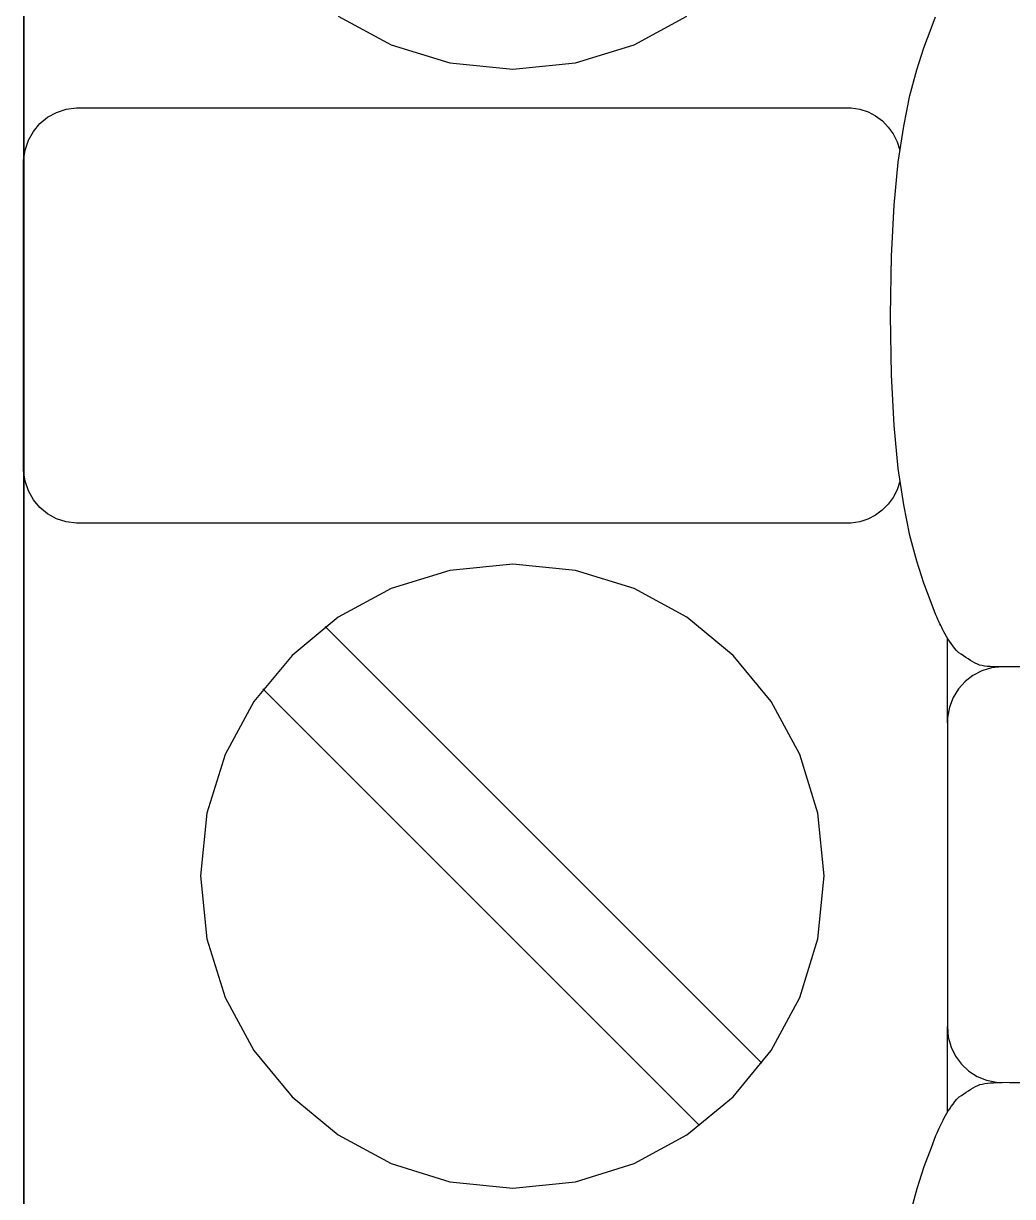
# Model space of a CAD drawing. Extents: x 1 to 47.7, y 0.2 to 35.
# Drawn here: x 36.708 to 37.238, y 4.763 to 5.392 of the extents above; entities that cross this region are included whole.
import ezdxf

# ---------------------------------------------------------------- set-up
doc = ezdxf.new("R2010")
doc.units = 0
doc.header["$MEASUREMENT"] = 0
for name, color, linetype in [('7_1__EMPTY_IO_BOARD_POSITI', 7, 'CONTINUOUS'), ('7_2___8__INDEPENDENT_INPUT', 7, 'CONTINUOUS'), ('7_3___8__OPTOISO_INDEPENDE', 7, 'CONTINUOUS'), ('7_4___24__OPTOISO_INDEPEND', 7, 'CONTINUOUS'), ('7_5___8__INDEPENDENT_INPUT', 7, 'CONTINUOUS'), ('7_6____8__INDEPENDENT_INPU', 7, 'CONTINUOUS'), ('7_7____8__OPTOISO_INDEPEND', 7, 'CONTINUOUS'), ('7_8____8__OPTOISO_INDEPEND', 7, 'CONTINUOUS')]:
    doc.layers.add(name, color=color, linetype=linetype)

msp = doc.modelspace()

# ---------------------------------------------------------------- linework, layer by layer
at = {"layer": '7_1__EMPTY_IO_BOARD_POSITI'}
msp.add_lwpolyline([(36.70801, 3.83226), (36.70801, 3.9199), (36.70801, 4.0096), (36.70801, 4.10121), (36.70801, 4.28952), (36.70801, 4.48361), (36.70801, 4.68226), (36.70801, 4.88424), (36.70801, 5.29328), (36.70801, 5.70092)], dxfattribs=at)
at = {"layer": '7_2___8__INDEPENDENT_INPUT'}
for points in [[(36.70795, 5.51739), (36.70795, 5.22613), (36.70795, 4.93486), (36.70795, 4.64716), (36.70795, 4.50576), (36.70795, 4.36659), (36.70795, 4.23009), (36.70795, 4.0967), (36.70795, 3.96688), (36.70795, 3.84107)], [(36.87658, 5.39587), (36.90503, 5.38044), (36.93644, 5.37069), (36.97015, 5.36729), (37.00383, 5.37069), (37.0352, 5.38044), (37.06358, 5.39587)], [(37.23243, 5.04681), (37.23094, 5.04682), (37.22937, 5.04684), (37.22776, 5.04689), (37.22617, 5.04697), (37.22461, 5.04709), (37.22312, 5.04726), (37.22175, 5.04749), (37.22052, 5.04778), (37.21938, 5.0482), (37.21814, 5.0488), (37.21688, 5.04948), (37.21562, 5.05024), (37.21435, 5.05105), (37.21308, 5.05188), (37.21181, 5.05273), (37.21055, 5.05356), (37.2093, 5.05435), (37.20815, 5.05558), (37.20708, 5.05689), (37.20609, 5.05817), (37.20516, 5.05943), (37.20429, 5.06067), (37.20348, 5.0619), (37.20273, 5.06313), (37.20202, 5.06436), (37.20135, 5.0656), (37.20074, 5.06677), (37.20018, 5.06786), (37.19965, 5.06892), (37.19914, 5.06998), (37.19863, 5.07109), (37.1981, 5.07229), (37.19754, 5.07361), (37.19692, 5.07511), (37.19444, 5.08143), (37.19063, 5.09171), (37.18681, 5.1035), (37.18315, 5.11732), (37.17979, 5.1337), (37.1769, 5.15316), (37.17464, 5.17622), (37.17317, 5.20343), (37.17265, 5.23529), (37.17317, 5.26715), (37.17464, 5.29435), (37.1769, 5.31741), (37.17979, 5.33687), (37.18315, 5.35325), (37.18681, 5.36706), (37.19063, 5.37885), (37.19444, 5.38913), (37.19692, 5.39545)], [(37.17777, 5.14623), (37.17627, 5.14179), (37.17415, 5.1377), (37.17146, 5.13402), (37.16827, 5.1308), (37.16463, 5.12812), (37.1606, 5.12603), (37.15623, 5.1246), (37.15159, 5.12388), (37.1441, 5.12381), (37.11187, 5.12381), (37.05778, 5.12381), (36.99011, 5.12381), (36.91712, 5.12381), (36.84709, 5.12381), (36.78828, 5.12381), (36.74895, 5.12381), (36.7362, 5.12382), (36.73064, 5.12452), (36.72545, 5.12625), (36.72074, 5.12888), (36.71661, 5.13233), (36.71315, 5.13648), (36.71046, 5.14123), (36.70865, 5.14649), (36.70782, 5.15214), (36.70778, 5.15712), (36.70778, 5.17128), (36.70778, 5.1936), (36.70778, 5.22082), (36.70778, 5.24966), (36.70778, 5.27688), (36.70778, 5.2992), (36.70778, 5.31336), (36.70782, 5.31834), (36.70865, 5.32399), (36.71046, 5.32924), (36.71315, 5.334), (36.71661, 5.33815), (36.72074, 5.34159), (36.72545, 5.34422), (36.73064, 5.34594), (36.7362, 5.34664), (36.74895, 5.34666), (36.78828, 5.34666), (36.84709, 5.34666), (36.91712, 5.34666), (36.99011, 5.34666), (37.05778, 5.34666), (37.11187, 5.34666), (37.1441, 5.34666), (37.15161, 5.34658), (37.15627, 5.34586), (37.16065, 5.34441), (37.16469, 5.34229), (37.16834, 5.33958), (37.17152, 5.33634), (37.1742, 5.33262), (37.1763, 5.32848), (37.17777, 5.324)], [(37.1038, 4.83429), (36.86953, 5.06855)], [(37.20319, 5.01682), (37.20319, 5.06237)], [(37.24813, 5.04681), (37.23243, 5.04681), (37.22687, 5.04627), (37.22167, 5.04471), (37.21691, 5.04225), (37.2127, 5.03896), (37.20915, 5.03497), (37.20633, 5.03036), (37.20436, 5.02524), (37.20333, 5.01971), (37.20319, 5.0152), (37.20319, 5.0034), (37.20319, 4.98284), (37.20319, 4.95672), (37.20319, 4.92822), (37.20319, 4.90051), (37.20319, 4.87677), (37.20319, 4.8602), (37.20319, 4.85397), (37.20372, 4.84827), (37.20523, 4.84293), (37.20764, 4.83805), (37.21084, 4.83373), (37.21473, 4.83008), (37.21923, 4.82719), (37.22422, 4.82516), (37.22962, 4.8241), (37.23653, 4.82396), (37.26625, 4.82396)], [(37.07038, 4.80087), (36.83611, 5.03513)], [(37.20319, 4.80842), (37.20319, 4.85397)], [(37.18332, 4.75323), (37.18699, 4.76705), (37.19081, 4.77884), (37.19461, 4.78912), (37.1971, 4.79543), (37.19771, 4.79693), (37.19828, 4.79826), (37.19881, 4.79946), (37.19932, 4.80057), (37.19983, 4.80163), (37.20035, 4.80269), (37.20091, 4.80378), (37.20153, 4.80495), (37.20219, 4.80619), (37.2029, 4.80742), (37.20366, 4.80865), (37.20447, 4.80988), (37.20533, 4.81112), (37.20626, 4.81238), (37.20726, 4.81366), (37.20832, 4.81497), (37.20948, 4.8162), (37.21073, 4.81699), (37.21199, 4.81782), (37.21325, 4.81866), (37.21452, 4.8195), (37.21579, 4.82031), (37.21706, 4.82106), (37.21831, 4.82175), (37.21956, 4.82235), (37.2207, 4.82277), (37.22193, 4.82308), (37.2233, 4.82334), (37.22478, 4.82354), (37.22634, 4.8237), (37.22794, 4.82382), (37.22954, 4.8239), (37.23111, 4.82394), (37.23261, 4.82395)]]:
    msp.add_lwpolyline(points, dxfattribs=at)
msp.add_lwpolyline([(36.97015, 4.76728), (37.00383, 4.77068), (37.0352, 4.78044), (37.06358, 4.79587), (37.0883, 4.81631), (37.1087, 4.84109), (37.1241, 4.86953), (37.13383, 4.90096), (37.13722, 4.93471), (37.13383, 4.96841), (37.1241, 4.9998), (37.1087, 5.02821), (37.0883, 5.05297), (37.06358, 5.0734), (37.0352, 5.08882), (37.00383, 5.09857), (36.97015, 5.10197), (36.93644, 5.09857), (36.90503, 5.08882), (36.87658, 5.0734), (36.85179, 5.05297), (36.83133, 5.02821), (36.81587, 4.9998), (36.8061, 4.96841), (36.80269, 4.93471), (36.8061, 4.90096), (36.81587, 4.86953), (36.83133, 4.84109), (36.85179, 4.81631), (36.87658, 4.79587), (36.90503, 4.78044), (36.93644, 4.77068)], close=True, dxfattribs=at)
at = {"layer": '7_3___8__OPTOISO_INDEPENDE'}
for points in [[(36.70795, 5.51739), (36.70795, 5.22613), (36.70795, 4.93486), (36.70795, 4.64716), (36.70795, 4.50576), (36.70795, 4.36659), (36.70795, 4.23009), (36.70795, 4.0967), (36.70795, 3.96688), (36.70795, 3.84107)], [(36.87658, 5.39587), (36.90503, 5.38044), (36.93644, 5.37069), (36.97015, 5.36729), (37.00383, 5.37069), (37.0352, 5.38044), (37.06358, 5.39587)], [(37.23243, 5.04681), (37.23094, 5.04682), (37.22937, 5.04684), (37.22776, 5.04689), (37.22617, 5.04697), (37.22461, 5.04709), (37.22312, 5.04726), (37.22175, 5.04749), (37.22052, 5.04778), (37.21938, 5.0482), (37.21814, 5.0488), (37.21688, 5.04948), (37.21562, 5.05024), (37.21435, 5.05105), (37.21308, 5.05188), (37.21181, 5.05273), (37.21055, 5.05356), (37.2093, 5.05435), (37.20815, 5.05558), (37.20708, 5.05689), (37.20609, 5.05817), (37.20516, 5.05943), (37.20429, 5.06067), (37.20348, 5.0619), (37.20273, 5.06313), (37.20202, 5.06436), (37.20135, 5.0656), (37.20074, 5.06677), (37.20018, 5.06786), (37.19965, 5.06892), (37.19914, 5.06998), (37.19863, 5.07109), (37.1981, 5.07229), (37.19754, 5.07361), (37.19692, 5.07511), (37.19444, 5.08143), (37.19063, 5.09171), (37.18681, 5.1035), (37.18315, 5.11732), (37.17979, 5.1337), (37.1769, 5.15316), (37.17464, 5.17622), (37.17317, 5.20343), (37.17265, 5.23529), (37.17317, 5.26715), (37.17464, 5.29435), (37.1769, 5.31741), (37.17979, 5.33687), (37.18315, 5.35325), (37.18681, 5.36706), (37.19063, 5.37885), (37.19444, 5.38913), (37.19692, 5.39545)], [(37.17777, 5.14623), (37.17627, 5.14179), (37.17415, 5.1377), (37.17146, 5.13402), (37.16827, 5.1308), (37.16463, 5.12812), (37.1606, 5.12603), (37.15623, 5.1246), (37.15159, 5.12388), (37.1441, 5.12381), (37.11187, 5.12381), (37.05778, 5.12381), (36.99011, 5.12381), (36.91712, 5.12381), (36.84709, 5.12381), (36.78828, 5.12381), (36.74895, 5.12381), (36.7362, 5.12382), (36.73064, 5.12452), (36.72545, 5.12625), (36.72074, 5.12888), (36.71661, 5.13233), (36.71315, 5.13648), (36.71046, 5.14123), (36.70865, 5.14649), (36.70782, 5.15214), (36.70778, 5.15712), (36.70778, 5.17128), (36.70778, 5.1936), (36.70778, 5.22082), (36.70778, 5.24966), (36.70778, 5.27688), (36.70778, 5.2992), (36.70778, 5.31336), (36.70782, 5.31834), (36.70865, 5.32399), (36.71046, 5.32924), (36.71315, 5.334), (36.71661, 5.33815), (36.72074, 5.34159), (36.72545, 5.34422), (36.73064, 5.34594), (36.7362, 5.34664), (36.74895, 5.34666), (36.78828, 5.34666), (36.84709, 5.34666), (36.91712, 5.34666), (36.99011, 5.34666), (37.05778, 5.34666), (37.11187, 5.34666), (37.1441, 5.34666), (37.15161, 5.34658), (37.15627, 5.34586), (37.16065, 5.34441), (37.16469, 5.34229), (37.16834, 5.33958), (37.17152, 5.33634), (37.1742, 5.33262), (37.1763, 5.32848), (37.17777, 5.324)], [(37.1038, 4.83429), (36.86953, 5.06855)], [(37.20319, 5.01682), (37.20319, 5.06237)], [(37.24813, 5.04681), (37.23243, 5.04681), (37.22687, 5.04627), (37.22167, 5.04471), (37.21691, 5.04225), (37.2127, 5.03896), (37.20915, 5.03497), (37.20633, 5.03036), (37.20436, 5.02524), (37.20333, 5.01971), (37.20319, 5.0152), (37.20319, 5.0034), (37.20319, 4.98284), (37.20319, 4.95672), (37.20319, 4.92822), (37.20319, 4.90051), (37.20319, 4.87677), (37.20319, 4.8602), (37.20319, 4.85397), (37.20372, 4.84827), (37.20523, 4.84293), (37.20764, 4.83805), (37.21084, 4.83373), (37.21473, 4.83008), (37.21923, 4.82719), (37.22422, 4.82516), (37.22962, 4.8241), (37.23653, 4.82396), (37.26625, 4.82396)], [(37.07038, 4.80087), (36.83611, 5.03513)], [(37.20319, 4.80842), (37.20319, 4.85397)], [(37.18332, 4.75323), (37.18699, 4.76705), (37.19081, 4.77884), (37.19461, 4.78912), (37.1971, 4.79543), (37.19771, 4.79693), (37.19828, 4.79826), (37.19881, 4.79946), (37.19932, 4.80057), (37.19983, 4.80163), (37.20035, 4.80269), (37.20091, 4.80378), (37.20153, 4.80495), (37.20219, 4.80619), (37.2029, 4.80742), (37.20366, 4.80865), (37.20447, 4.80988), (37.20533, 4.81112), (37.20626, 4.81238), (37.20726, 4.81366), (37.20832, 4.81497), (37.20948, 4.8162), (37.21073, 4.81699), (37.21199, 4.81782), (37.21325, 4.81866), (37.21452, 4.8195), (37.21579, 4.82031), (37.21706, 4.82106), (37.21831, 4.82175), (37.21956, 4.82235), (37.2207, 4.82277), (37.22193, 4.82308), (37.2233, 4.82334), (37.22478, 4.82354), (37.22634, 4.8237), (37.22794, 4.82382), (37.22954, 4.8239), (37.23111, 4.82394), (37.23261, 4.82395)]]:
    msp.add_lwpolyline(points, dxfattribs=at)
msp.add_lwpolyline([(36.97015, 4.76728), (37.00383, 4.77068), (37.0352, 4.78044), (37.06358, 4.79587), (37.0883, 4.81631), (37.1087, 4.84109), (37.1241, 4.86953), (37.13383, 4.90096), (37.13722, 4.93471), (37.13383, 4.96841), (37.1241, 4.9998), (37.1087, 5.02821), (37.0883, 5.05297), (37.06358, 5.0734), (37.0352, 5.08882), (37.00383, 5.09857), (36.97015, 5.10197), (36.93644, 5.09857), (36.90503, 5.08882), (36.87658, 5.0734), (36.85179, 5.05297), (36.83133, 5.02821), (36.81587, 4.9998), (36.8061, 4.96841), (36.80269, 4.93471), (36.8061, 4.90096), (36.81587, 4.86953), (36.83133, 4.84109), (36.85179, 4.81631), (36.87658, 4.79587), (36.90503, 4.78044), (36.93644, 4.77068)], close=True, dxfattribs=at)
at = {"layer": '7_4___24__OPTOISO_INDEPEND'}
for points in [[(36.70795, 5.51739), (36.70795, 5.22613), (36.70795, 4.93486), (36.70795, 4.64716), (36.70795, 4.50576), (36.70795, 4.36659), (36.70795, 4.23009), (36.70795, 4.0967), (36.70795, 3.96688), (36.70795, 3.84107)], [(36.87658, 5.39587), (36.90503, 5.38044), (36.93644, 5.37069), (36.97015, 5.36729), (37.00383, 5.37069), (37.0352, 5.38044), (37.06358, 5.39587)], [(37.23243, 5.04681), (37.23094, 5.04682), (37.22937, 5.04684), (37.22776, 5.04689), (37.22617, 5.04697), (37.22461, 5.04709), (37.22312, 5.04726), (37.22175, 5.04749), (37.22052, 5.04778), (37.21938, 5.0482), (37.21814, 5.0488), (37.21688, 5.04948), (37.21562, 5.05024), (37.21435, 5.05105), (37.21308, 5.05188), (37.21181, 5.05273), (37.21055, 5.05356), (37.2093, 5.05435), (37.20815, 5.05558), (37.20708, 5.05689), (37.20609, 5.05817), (37.20516, 5.05943), (37.20429, 5.06067), (37.20348, 5.0619), (37.20273, 5.06313), (37.20202, 5.06436), (37.20135, 5.0656), (37.20074, 5.06677), (37.20018, 5.06786), (37.19965, 5.06892), (37.19914, 5.06998), (37.19863, 5.07109), (37.1981, 5.07229), (37.19754, 5.07361), (37.19692, 5.07511), (37.19444, 5.08143), (37.19063, 5.09171), (37.18681, 5.1035), (37.18315, 5.11732), (37.17979, 5.1337), (37.1769, 5.15316), (37.17464, 5.17622), (37.17317, 5.20343), (37.17265, 5.23529), (37.17317, 5.26715), (37.17464, 5.29435), (37.1769, 5.31741), (37.17979, 5.33687), (37.18315, 5.35325), (37.18681, 5.36706), (37.19063, 5.37885), (37.19444, 5.38913), (37.19692, 5.39545)], [(37.17777, 5.14623), (37.17627, 5.14179), (37.17415, 5.1377), (37.17146, 5.13402), (37.16827, 5.1308), (37.16463, 5.12812), (37.1606, 5.12603), (37.15623, 5.1246), (37.15159, 5.12388), (37.1441, 5.12381), (37.11187, 5.12381), (37.05778, 5.12381), (36.99011, 5.12381), (36.91712, 5.12381), (36.84709, 5.12381), (36.78828, 5.12381), (36.74895, 5.12381), (36.7362, 5.12382), (36.73064, 5.12452), (36.72545, 5.12625), (36.72074, 5.12888), (36.71661, 5.13233), (36.71315, 5.13648), (36.71046, 5.14123), (36.70865, 5.14649), (36.70782, 5.15214), (36.70778, 5.15712), (36.70778, 5.17128), (36.70778, 5.1936), (36.70778, 5.22082), (36.70778, 5.24966), (36.70778, 5.27688), (36.70778, 5.2992), (36.70778, 5.31336), (36.70782, 5.31834), (36.70865, 5.32399), (36.71046, 5.32924), (36.71315, 5.334), (36.71661, 5.33815), (36.72074, 5.34159), (36.72545, 5.34422), (36.73064, 5.34594), (36.7362, 5.34664), (36.74895, 5.34666), (36.78828, 5.34666), (36.84709, 5.34666), (36.91712, 5.34666), (36.99011, 5.34666), (37.05778, 5.34666), (37.11187, 5.34666), (37.1441, 5.34666), (37.15161, 5.34658), (37.15627, 5.34586), (37.16065, 5.34441), (37.16469, 5.34229), (37.16834, 5.33958), (37.17152, 5.33634), (37.1742, 5.33262), (37.1763, 5.32848), (37.17777, 5.324)], [(37.1038, 4.83429), (36.86953, 5.06855)], [(37.20319, 5.01682), (37.20319, 5.06237)], [(37.24813, 5.04681), (37.23243, 5.04681), (37.22687, 5.04627), (37.22167, 5.04471), (37.21691, 5.04225), (37.2127, 5.03896), (37.20915, 5.03497), (37.20633, 5.03036), (37.20436, 5.02524), (37.20333, 5.01971), (37.20319, 5.0152), (37.20319, 5.0034), (37.20319, 4.98284), (37.20319, 4.95672), (37.20319, 4.92822), (37.20319, 4.90051), (37.20319, 4.87677), (37.20319, 4.8602), (37.20319, 4.85397), (37.20372, 4.84827), (37.20523, 4.84293), (37.20764, 4.83805), (37.21084, 4.83373), (37.21473, 4.83008), (37.21923, 4.82719), (37.22422, 4.82516), (37.22962, 4.8241), (37.23653, 4.82396), (37.26625, 4.82396)], [(37.07038, 4.80087), (36.83611, 5.03513)], [(37.20319, 4.80842), (37.20319, 4.85397)], [(37.18332, 4.75323), (37.18699, 4.76705), (37.19081, 4.77884), (37.19461, 4.78912), (37.1971, 4.79543), (37.19771, 4.79693), (37.19828, 4.79826), (37.19881, 4.79946), (37.19932, 4.80057), (37.19983, 4.80163), (37.20035, 4.80269), (37.20091, 4.80378), (37.20153, 4.80495), (37.20219, 4.80619), (37.2029, 4.80742), (37.20366, 4.80865), (37.20447, 4.80988), (37.20533, 4.81112), (37.20626, 4.81238), (37.20726, 4.81366), (37.20832, 4.81497), (37.20948, 4.8162), (37.21073, 4.81699), (37.21199, 4.81782), (37.21325, 4.81866), (37.21452, 4.8195), (37.21579, 4.82031), (37.21706, 4.82106), (37.21831, 4.82175), (37.21956, 4.82235), (37.2207, 4.82277), (37.22193, 4.82308), (37.2233, 4.82334), (37.22478, 4.82354), (37.22634, 4.8237), (37.22794, 4.82382), (37.22954, 4.8239), (37.23111, 4.82394), (37.23261, 4.82395)]]:
    msp.add_lwpolyline(points, dxfattribs=at)
msp.add_lwpolyline([(36.97015, 4.76728), (37.00383, 4.77068), (37.0352, 4.78044), (37.06358, 4.79587), (37.0883, 4.81631), (37.1087, 4.84109), (37.1241, 4.86953), (37.13383, 4.90096), (37.13722, 4.93471), (37.13383, 4.96841), (37.1241, 4.9998), (37.1087, 5.02821), (37.0883, 5.05297), (37.06358, 5.0734), (37.0352, 5.08882), (37.00383, 5.09857), (36.97015, 5.10197), (36.93644, 5.09857), (36.90503, 5.08882), (36.87658, 5.0734), (36.85179, 5.05297), (36.83133, 5.02821), (36.81587, 4.9998), (36.8061, 4.96841), (36.80269, 4.93471), (36.8061, 4.90096), (36.81587, 4.86953), (36.83133, 4.84109), (36.85179, 4.81631), (36.87658, 4.79587), (36.90503, 4.78044), (36.93644, 4.77068)], close=True, dxfattribs=at)
at = {"layer": '7_5___8__INDEPENDENT_INPUT'}
for points in [[(36.70795, 5.51739), (36.70795, 5.22613), (36.70795, 4.93486), (36.70795, 4.64716), (36.70795, 4.50576), (36.70795, 4.36659), (36.70795, 4.23009), (36.70795, 4.0967), (36.70795, 3.96688), (36.70795, 3.84107)], [(36.87658, 5.39587), (36.90503, 5.38044), (36.93644, 5.37069), (36.97015, 5.36729), (37.00383, 5.37069), (37.0352, 5.38044), (37.06358, 5.39587)], [(37.23243, 5.04681), (37.23094, 5.04682), (37.22937, 5.04684), (37.22776, 5.04689), (37.22617, 5.04697), (37.22461, 5.04709), (37.22312, 5.04726), (37.22175, 5.04749), (37.22052, 5.04778), (37.21938, 5.0482), (37.21814, 5.0488), (37.21688, 5.04948), (37.21562, 5.05024), (37.21435, 5.05105), (37.21308, 5.05188), (37.21181, 5.05273), (37.21055, 5.05356), (37.2093, 5.05435), (37.20815, 5.05558), (37.20708, 5.05689), (37.20609, 5.05817), (37.20516, 5.05943), (37.20429, 5.06067), (37.20348, 5.0619), (37.20273, 5.06313), (37.20202, 5.06436), (37.20135, 5.0656), (37.20074, 5.06677), (37.20018, 5.06786), (37.19965, 5.06892), (37.19914, 5.06998), (37.19863, 5.07109), (37.1981, 5.07229), (37.19754, 5.07361), (37.19692, 5.07511), (37.19444, 5.08143), (37.19063, 5.09171), (37.18681, 5.1035), (37.18315, 5.11732), (37.17979, 5.1337), (37.1769, 5.15316), (37.17464, 5.17622), (37.17317, 5.20343), (37.17265, 5.23529), (37.17317, 5.26715), (37.17464, 5.29435), (37.1769, 5.31741), (37.17979, 5.33687), (37.18315, 5.35325), (37.18681, 5.36706), (37.19063, 5.37885), (37.19444, 5.38913), (37.19692, 5.39545)], [(37.17777, 5.14623), (37.17627, 5.14179), (37.17415, 5.1377), (37.17146, 5.13402), (37.16827, 5.1308), (37.16463, 5.12812), (37.1606, 5.12603), (37.15623, 5.1246), (37.15159, 5.12388), (37.1441, 5.12381), (37.11187, 5.12381), (37.05778, 5.12381), (36.99011, 5.12381), (36.91712, 5.12381), (36.84709, 5.12381), (36.78828, 5.12381), (36.74895, 5.12381), (36.7362, 5.12382), (36.73064, 5.12452), (36.72545, 5.12625), (36.72074, 5.12888), (36.71661, 5.13233), (36.71315, 5.13648), (36.71046, 5.14123), (36.70865, 5.14649), (36.70782, 5.15214), (36.70778, 5.15712), (36.70778, 5.17128), (36.70778, 5.1936), (36.70778, 5.22082), (36.70778, 5.24966), (36.70778, 5.27688), (36.70778, 5.2992), (36.70778, 5.31336), (36.70782, 5.31834), (36.70865, 5.32399), (36.71046, 5.32924), (36.71315, 5.334), (36.71661, 5.33815), (36.72074, 5.34159), (36.72545, 5.34422), (36.73064, 5.34594), (36.7362, 5.34664), (36.74895, 5.34666), (36.78828, 5.34666), (36.84709, 5.34666), (36.91712, 5.34666), (36.99011, 5.34666), (37.05778, 5.34666), (37.11187, 5.34666), (37.1441, 5.34666), (37.15161, 5.34658), (37.15627, 5.34586), (37.16065, 5.34441), (37.16469, 5.34229), (37.16834, 5.33958), (37.17152, 5.33634), (37.1742, 5.33262), (37.1763, 5.32848), (37.17777, 5.324)], [(37.1038, 4.83429), (36.86953, 5.06855)], [(37.20319, 5.01682), (37.20319, 5.06237)], [(37.24813, 5.04681), (37.23243, 5.04681), (37.22687, 5.04627), (37.22167, 5.04471), (37.21691, 5.04225), (37.2127, 5.03896), (37.20915, 5.03497), (37.20633, 5.03036), (37.20436, 5.02524), (37.20333, 5.01971), (37.20319, 5.0152), (37.20319, 5.0034), (37.20319, 4.98284), (37.20319, 4.95672), (37.20319, 4.92822), (37.20319, 4.90051), (37.20319, 4.87677), (37.20319, 4.8602), (37.20319, 4.85397), (37.20372, 4.84827), (37.20523, 4.84293), (37.20764, 4.83805), (37.21084, 4.83373), (37.21473, 4.83008), (37.21923, 4.82719), (37.22422, 4.82516), (37.22962, 4.8241), (37.23653, 4.82396), (37.26625, 4.82396)], [(37.07038, 4.80087), (36.83611, 5.03513)], [(37.20319, 4.80842), (37.20319, 4.85397)], [(37.18332, 4.75323), (37.18699, 4.76705), (37.19081, 4.77884), (37.19461, 4.78912), (37.1971, 4.79543), (37.19771, 4.79693), (37.19828, 4.79826), (37.19881, 4.79946), (37.19932, 4.80057), (37.19983, 4.80163), (37.20035, 4.80269), (37.20091, 4.80378), (37.20153, 4.80495), (37.20219, 4.80619), (37.2029, 4.80742), (37.20366, 4.80865), (37.20447, 4.80988), (37.20533, 4.81112), (37.20626, 4.81238), (37.20726, 4.81366), (37.20832, 4.81497), (37.20948, 4.8162), (37.21073, 4.81699), (37.21199, 4.81782), (37.21325, 4.81866), (37.21452, 4.8195), (37.21579, 4.82031), (37.21706, 4.82106), (37.21831, 4.82175), (37.21956, 4.82235), (37.2207, 4.82277), (37.22193, 4.82308), (37.2233, 4.82334), (37.22478, 4.82354), (37.22634, 4.8237), (37.22794, 4.82382), (37.22954, 4.8239), (37.23111, 4.82394), (37.23261, 4.82395)]]:
    msp.add_lwpolyline(points, dxfattribs=at)
msp.add_lwpolyline([(36.97015, 4.76728), (37.00383, 4.77068), (37.0352, 4.78044), (37.06358, 4.79587), (37.0883, 4.81631), (37.1087, 4.84109), (37.1241, 4.86953), (37.13383, 4.90096), (37.13722, 4.93471), (37.13383, 4.96841), (37.1241, 4.9998), (37.1087, 5.02821), (37.0883, 5.05297), (37.06358, 5.0734), (37.0352, 5.08882), (37.00383, 5.09857), (36.97015, 5.10197), (36.93644, 5.09857), (36.90503, 5.08882), (36.87658, 5.0734), (36.85179, 5.05297), (36.83133, 5.02821), (36.81587, 4.9998), (36.8061, 4.96841), (36.80269, 4.93471), (36.8061, 4.90096), (36.81587, 4.86953), (36.83133, 4.84109), (36.85179, 4.81631), (36.87658, 4.79587), (36.90503, 4.78044), (36.93644, 4.77068)], close=True, dxfattribs=at)
at = {"layer": '7_6____8__INDEPENDENT_INPU'}
for points in [[(36.70795, 5.51739), (36.70795, 5.22613), (36.70795, 4.93486), (36.70795, 4.64716), (36.70795, 4.50576), (36.70795, 4.36659), (36.70795, 4.23009), (36.70795, 4.0967), (36.70795, 3.96688), (36.70795, 3.84107)], [(36.87658, 5.39587), (36.90503, 5.38044), (36.93644, 5.37069), (36.97015, 5.36729), (37.00383, 5.37069), (37.0352, 5.38044), (37.06358, 5.39587)], [(37.23243, 5.04681), (37.23094, 5.04682), (37.22937, 5.04684), (37.22776, 5.04689), (37.22617, 5.04697), (37.22461, 5.04709), (37.22312, 5.04726), (37.22175, 5.04749), (37.22052, 5.04778), (37.21938, 5.0482), (37.21814, 5.0488), (37.21688, 5.04948), (37.21562, 5.05024), (37.21435, 5.05105), (37.21308, 5.05188), (37.21181, 5.05273), (37.21055, 5.05356), (37.2093, 5.05435), (37.20815, 5.05558), (37.20708, 5.05689), (37.20609, 5.05817), (37.20516, 5.05943), (37.20429, 5.06067), (37.20348, 5.0619), (37.20273, 5.06313), (37.20202, 5.06436), (37.20135, 5.0656), (37.20074, 5.06677), (37.20018, 5.06786), (37.19965, 5.06892), (37.19914, 5.06998), (37.19863, 5.07109), (37.1981, 5.07229), (37.19754, 5.07361), (37.19692, 5.07511), (37.19444, 5.08143), (37.19063, 5.09171), (37.18681, 5.1035), (37.18315, 5.11732), (37.17979, 5.1337), (37.1769, 5.15316), (37.17464, 5.17622), (37.17317, 5.20343), (37.17265, 5.23529), (37.17317, 5.26715), (37.17464, 5.29435), (37.1769, 5.31741), (37.17979, 5.33687), (37.18315, 5.35325), (37.18681, 5.36706), (37.19063, 5.37885), (37.19444, 5.38913), (37.19692, 5.39545)], [(37.17777, 5.14623), (37.17627, 5.14179), (37.17415, 5.1377), (37.17146, 5.13402), (37.16827, 5.1308), (37.16463, 5.12812), (37.1606, 5.12603), (37.15623, 5.1246), (37.15159, 5.12388), (37.1441, 5.12381), (37.11187, 5.12381), (37.05778, 5.12381), (36.99011, 5.12381), (36.91712, 5.12381), (36.84709, 5.12381), (36.78828, 5.12381), (36.74895, 5.12381), (36.7362, 5.12382), (36.73064, 5.12452), (36.72545, 5.12625), (36.72074, 5.12888), (36.71661, 5.13233), (36.71315, 5.13648), (36.71046, 5.14123), (36.70865, 5.14649), (36.70782, 5.15214), (36.70778, 5.15712), (36.70778, 5.17128), (36.70778, 5.1936), (36.70778, 5.22082), (36.70778, 5.24966), (36.70778, 5.27688), (36.70778, 5.2992), (36.70778, 5.31336), (36.70782, 5.31834), (36.70865, 5.32399), (36.71046, 5.32924), (36.71315, 5.334), (36.71661, 5.33815), (36.72074, 5.34159), (36.72545, 5.34422), (36.73064, 5.34594), (36.7362, 5.34664), (36.74895, 5.34666), (36.78828, 5.34666), (36.84709, 5.34666), (36.91712, 5.34666), (36.99011, 5.34666), (37.05778, 5.34666), (37.11187, 5.34666), (37.1441, 5.34666), (37.15161, 5.34658), (37.15627, 5.34586), (37.16065, 5.34441), (37.16469, 5.34229), (37.16834, 5.33958), (37.17152, 5.33634), (37.1742, 5.33262), (37.1763, 5.32848), (37.17777, 5.324)], [(37.1038, 4.83429), (36.86953, 5.06855)], [(37.20319, 5.01682), (37.20319, 5.06237)], [(37.24813, 5.04681), (37.23243, 5.04681), (37.22687, 5.04627), (37.22167, 5.04471), (37.21691, 5.04225), (37.2127, 5.03896), (37.20915, 5.03497), (37.20633, 5.03036), (37.20436, 5.02524), (37.20333, 5.01971), (37.20319, 5.0152), (37.20319, 5.0034), (37.20319, 4.98284), (37.20319, 4.95672), (37.20319, 4.92822), (37.20319, 4.90051), (37.20319, 4.87677), (37.20319, 4.8602), (37.20319, 4.85397), (37.20372, 4.84827), (37.20523, 4.84293), (37.20764, 4.83805), (37.21084, 4.83373), (37.21473, 4.83008), (37.21923, 4.82719), (37.22422, 4.82516), (37.22962, 4.8241), (37.23653, 4.82396), (37.26625, 4.82396)], [(37.07038, 4.80087), (36.83611, 5.03513)], [(37.20319, 4.80842), (37.20319, 4.85397)], [(37.18332, 4.75323), (37.18699, 4.76705), (37.19081, 4.77884), (37.19461, 4.78912), (37.1971, 4.79543), (37.19771, 4.79693), (37.19828, 4.79826), (37.19881, 4.79946), (37.19932, 4.80057), (37.19983, 4.80163), (37.20035, 4.80269), (37.20091, 4.80378), (37.20153, 4.80495), (37.20219, 4.80619), (37.2029, 4.80742), (37.20366, 4.80865), (37.20447, 4.80988), (37.20533, 4.81112), (37.20626, 4.81238), (37.20726, 4.81366), (37.20832, 4.81497), (37.20948, 4.8162), (37.21073, 4.81699), (37.21199, 4.81782), (37.21325, 4.81866), (37.21452, 4.8195), (37.21579, 4.82031), (37.21706, 4.82106), (37.21831, 4.82175), (37.21956, 4.82235), (37.2207, 4.82277), (37.22193, 4.82308), (37.2233, 4.82334), (37.22478, 4.82354), (37.22634, 4.8237), (37.22794, 4.82382), (37.22954, 4.8239), (37.23111, 4.82394), (37.23261, 4.82395)]]:
    msp.add_lwpolyline(points, dxfattribs=at)
msp.add_lwpolyline([(36.97015, 4.76728), (37.00383, 4.77068), (37.0352, 4.78044), (37.06358, 4.79587), (37.0883, 4.81631), (37.1087, 4.84109), (37.1241, 4.86953), (37.13383, 4.90096), (37.13722, 4.93471), (37.13383, 4.96841), (37.1241, 4.9998), (37.1087, 5.02821), (37.0883, 5.05297), (37.06358, 5.0734), (37.0352, 5.08882), (37.00383, 5.09857), (36.97015, 5.10197), (36.93644, 5.09857), (36.90503, 5.08882), (36.87658, 5.0734), (36.85179, 5.05297), (36.83133, 5.02821), (36.81587, 4.9998), (36.8061, 4.96841), (36.80269, 4.93471), (36.8061, 4.90096), (36.81587, 4.86953), (36.83133, 4.84109), (36.85179, 4.81631), (36.87658, 4.79587), (36.90503, 4.78044), (36.93644, 4.77068)], close=True, dxfattribs=at)
at = {"layer": '7_7____8__OPTOISO_INDEPEND'}
for points in [[(36.70795, 5.51739), (36.70795, 5.22613), (36.70795, 4.93486), (36.70795, 4.64716), (36.70795, 4.50576), (36.70795, 4.36659), (36.70795, 4.23009), (36.70795, 4.0967), (36.70795, 3.96688), (36.70795, 3.84107)], [(36.87658, 5.39587), (36.90503, 5.38044), (36.93644, 5.37069), (36.97015, 5.36729), (37.00383, 5.37069), (37.0352, 5.38044), (37.06358, 5.39587)], [(37.23243, 5.04681), (37.23094, 5.04682), (37.22937, 5.04684), (37.22776, 5.04689), (37.22617, 5.04697), (37.22461, 5.04709), (37.22312, 5.04726), (37.22175, 5.04749), (37.22052, 5.04778), (37.21938, 5.0482), (37.21814, 5.0488), (37.21688, 5.04948), (37.21562, 5.05024), (37.21435, 5.05105), (37.21308, 5.05188), (37.21181, 5.05273), (37.21055, 5.05356), (37.2093, 5.05435), (37.20815, 5.05558), (37.20708, 5.05689), (37.20609, 5.05817), (37.20516, 5.05943), (37.20429, 5.06067), (37.20348, 5.0619), (37.20273, 5.06313), (37.20202, 5.06436), (37.20135, 5.0656), (37.20074, 5.06677), (37.20018, 5.06786), (37.19965, 5.06892), (37.19914, 5.06998), (37.19863, 5.07109), (37.1981, 5.07229), (37.19754, 5.07361), (37.19692, 5.07511), (37.19444, 5.08143), (37.19063, 5.09171), (37.18681, 5.1035), (37.18315, 5.11732), (37.17979, 5.1337), (37.1769, 5.15316), (37.17464, 5.17622), (37.17317, 5.20343), (37.17265, 5.23529), (37.17317, 5.26715), (37.17464, 5.29435), (37.1769, 5.31741), (37.17979, 5.33687), (37.18315, 5.35325), (37.18681, 5.36706), (37.19063, 5.37885), (37.19444, 5.38913), (37.19692, 5.39545)], [(37.17777, 5.14623), (37.17627, 5.14179), (37.17415, 5.1377), (37.17146, 5.13402), (37.16827, 5.1308), (37.16463, 5.12812), (37.1606, 5.12603), (37.15623, 5.1246), (37.15159, 5.12388), (37.1441, 5.12381), (37.11187, 5.12381), (37.05778, 5.12381), (36.99011, 5.12381), (36.91712, 5.12381), (36.84709, 5.12381), (36.78828, 5.12381), (36.74895, 5.12381), (36.7362, 5.12382), (36.73064, 5.12452), (36.72545, 5.12625), (36.72074, 5.12888), (36.71661, 5.13233), (36.71315, 5.13648), (36.71046, 5.14123), (36.70865, 5.14649), (36.70782, 5.15214), (36.70778, 5.15712), (36.70778, 5.17128), (36.70778, 5.1936), (36.70778, 5.22082), (36.70778, 5.24966), (36.70778, 5.27688), (36.70778, 5.2992), (36.70778, 5.31336), (36.70782, 5.31834), (36.70865, 5.32399), (36.71046, 5.32924), (36.71315, 5.334), (36.71661, 5.33815), (36.72074, 5.34159), (36.72545, 5.34422), (36.73064, 5.34594), (36.7362, 5.34664), (36.74895, 5.34666), (36.78828, 5.34666), (36.84709, 5.34666), (36.91712, 5.34666), (36.99011, 5.34666), (37.05778, 5.34666), (37.11187, 5.34666), (37.1441, 5.34666), (37.15161, 5.34658), (37.15627, 5.34586), (37.16065, 5.34441), (37.16469, 5.34229), (37.16834, 5.33958), (37.17152, 5.33634), (37.1742, 5.33262), (37.1763, 5.32848), (37.17777, 5.324)], [(37.1038, 4.83429), (36.86953, 5.06855)], [(37.20319, 5.01682), (37.20319, 5.06237)], [(37.24813, 5.04681), (37.23243, 5.04681), (37.22687, 5.04627), (37.22167, 5.04471), (37.21691, 5.04225), (37.2127, 5.03896), (37.20915, 5.03497), (37.20633, 5.03036), (37.20436, 5.02524), (37.20333, 5.01971), (37.20319, 5.0152), (37.20319, 5.0034), (37.20319, 4.98284), (37.20319, 4.95672), (37.20319, 4.92822), (37.20319, 4.90051), (37.20319, 4.87677), (37.20319, 4.8602), (37.20319, 4.85397), (37.20372, 4.84827), (37.20523, 4.84293), (37.20764, 4.83805), (37.21084, 4.83373), (37.21473, 4.83008), (37.21923, 4.82719), (37.22422, 4.82516), (37.22962, 4.8241), (37.23653, 4.82396), (37.26625, 4.82396)], [(37.07038, 4.80087), (36.83611, 5.03513)], [(37.20319, 4.80842), (37.20319, 4.85397)], [(37.18332, 4.75323), (37.18699, 4.76705), (37.19081, 4.77884), (37.19461, 4.78912), (37.1971, 4.79543), (37.19771, 4.79693), (37.19828, 4.79826), (37.19881, 4.79946), (37.19932, 4.80057), (37.19983, 4.80163), (37.20035, 4.80269), (37.20091, 4.80378), (37.20153, 4.80495), (37.20219, 4.80619), (37.2029, 4.80742), (37.20366, 4.80865), (37.20447, 4.80988), (37.20533, 4.81112), (37.20626, 4.81238), (37.20726, 4.81366), (37.20832, 4.81497), (37.20948, 4.8162), (37.21073, 4.81699), (37.21199, 4.81782), (37.21325, 4.81866), (37.21452, 4.8195), (37.21579, 4.82031), (37.21706, 4.82106), (37.21831, 4.82175), (37.21956, 4.82235), (37.2207, 4.82277), (37.22193, 4.82308), (37.2233, 4.82334), (37.22478, 4.82354), (37.22634, 4.8237), (37.22794, 4.82382), (37.22954, 4.8239), (37.23111, 4.82394), (37.23261, 4.82395)]]:
    msp.add_lwpolyline(points, dxfattribs=at)
msp.add_lwpolyline([(36.97015, 4.76728), (37.00383, 4.77068), (37.0352, 4.78044), (37.06358, 4.79587), (37.0883, 4.81631), (37.1087, 4.84109), (37.1241, 4.86953), (37.13383, 4.90096), (37.13722, 4.93471), (37.13383, 4.96841), (37.1241, 4.9998), (37.1087, 5.02821), (37.0883, 5.05297), (37.06358, 5.0734), (37.0352, 5.08882), (37.00383, 5.09857), (36.97015, 5.10197), (36.93644, 5.09857), (36.90503, 5.08882), (36.87658, 5.0734), (36.85179, 5.05297), (36.83133, 5.02821), (36.81587, 4.9998), (36.8061, 4.96841), (36.80269, 4.93471), (36.8061, 4.90096), (36.81587, 4.86953), (36.83133, 4.84109), (36.85179, 4.81631), (36.87658, 4.79587), (36.90503, 4.78044), (36.93644, 4.77068)], close=True, dxfattribs=at)
at = {"layer": '7_8____8__OPTOISO_INDEPEND'}
for points in [[(36.70795, 5.51739), (36.70795, 5.22613), (36.70795, 4.93486), (36.70795, 4.64716), (36.70795, 4.50576), (36.70795, 4.36659), (36.70795, 4.23009), (36.70795, 4.0967), (36.70795, 3.96688), (36.70795, 3.84107)], [(36.87658, 5.39587), (36.90503, 5.38044), (36.93644, 5.37069), (36.97015, 5.36729), (37.00383, 5.37069), (37.0352, 5.38044), (37.06358, 5.39587)], [(37.23243, 5.04681), (37.23094, 5.04682), (37.22937, 5.04684), (37.22776, 5.04689), (37.22617, 5.04697), (37.22461, 5.04709), (37.22312, 5.04726), (37.22175, 5.04749), (37.22052, 5.04778), (37.21938, 5.0482), (37.21814, 5.0488), (37.21688, 5.04948), (37.21562, 5.05024), (37.21435, 5.05105), (37.21308, 5.05188), (37.21181, 5.05273), (37.21055, 5.05356), (37.2093, 5.05435), (37.20815, 5.05558), (37.20708, 5.05689), (37.20609, 5.05817), (37.20516, 5.05943), (37.20429, 5.06067), (37.20348, 5.0619), (37.20273, 5.06313), (37.20202, 5.06436), (37.20135, 5.0656), (37.20074, 5.06677), (37.20018, 5.06786), (37.19965, 5.06892), (37.19914, 5.06998), (37.19863, 5.07109), (37.1981, 5.07229), (37.19754, 5.07361), (37.19692, 5.07511), (37.19444, 5.08143), (37.19063, 5.09171), (37.18681, 5.1035), (37.18315, 5.11732), (37.17979, 5.1337), (37.1769, 5.15316), (37.17464, 5.17622), (37.17317, 5.20343), (37.17265, 5.23529), (37.17317, 5.26715), (37.17464, 5.29435), (37.1769, 5.31741), (37.17979, 5.33687), (37.18315, 5.35325), (37.18681, 5.36706), (37.19063, 5.37885), (37.19444, 5.38913), (37.19692, 5.39545)], [(37.17777, 5.14623), (37.17627, 5.14179), (37.17415, 5.1377), (37.17146, 5.13402), (37.16827, 5.1308), (37.16463, 5.12812), (37.1606, 5.12603), (37.15623, 5.1246), (37.15159, 5.12388), (37.1441, 5.12381), (37.11187, 5.12381), (37.05778, 5.12381), (36.99011, 5.12381), (36.91712, 5.12381), (36.84709, 5.12381), (36.78828, 5.12381), (36.74895, 5.12381), (36.7362, 5.12382), (36.73064, 5.12452), (36.72545, 5.12625), (36.72074, 5.12888), (36.71661, 5.13233), (36.71315, 5.13648), (36.71046, 5.14123), (36.70865, 5.14649), (36.70782, 5.15214), (36.70778, 5.15712), (36.70778, 5.17128), (36.70778, 5.1936), (36.70778, 5.22082), (36.70778, 5.24966), (36.70778, 5.27688), (36.70778, 5.2992), (36.70778, 5.31336), (36.70782, 5.31834), (36.70865, 5.32399), (36.71046, 5.32924), (36.71315, 5.334), (36.71661, 5.33815), (36.72074, 5.34159), (36.72545, 5.34422), (36.73064, 5.34594), (36.7362, 5.34664), (36.74895, 5.34666), (36.78828, 5.34666), (36.84709, 5.34666), (36.91712, 5.34666), (36.99011, 5.34666), (37.05778, 5.34666), (37.11187, 5.34666), (37.1441, 5.34666), (37.15161, 5.34658), (37.15627, 5.34586), (37.16065, 5.34441), (37.16469, 5.34229), (37.16834, 5.33958), (37.17152, 5.33634), (37.1742, 5.33262), (37.1763, 5.32848), (37.17777, 5.324)], [(37.1038, 4.83429), (36.86953, 5.06855)], [(37.20319, 5.01682), (37.20319, 5.06237)], [(37.24813, 5.04681), (37.23243, 5.04681), (37.22687, 5.04627), (37.22167, 5.04471), (37.21691, 5.04225), (37.2127, 5.03896), (37.20915, 5.03497), (37.20633, 5.03036), (37.20436, 5.02524), (37.20333, 5.01971), (37.20319, 5.0152), (37.20319, 5.0034), (37.20319, 4.98284), (37.20319, 4.95672), (37.20319, 4.92822), (37.20319, 4.90051), (37.20319, 4.87677), (37.20319, 4.8602), (37.20319, 4.85397), (37.20372, 4.84827), (37.20523, 4.84293), (37.20764, 4.83805), (37.21084, 4.83373), (37.21473, 4.83008), (37.21923, 4.82719), (37.22422, 4.82516), (37.22962, 4.8241), (37.23653, 4.82396), (37.26625, 4.82396)], [(37.07038, 4.80087), (36.83611, 5.03513)], [(37.20319, 4.80842), (37.20319, 4.85397)], [(37.18332, 4.75323), (37.18699, 4.76705), (37.19081, 4.77884), (37.19461, 4.78912), (37.1971, 4.79543), (37.19771, 4.79693), (37.19828, 4.79826), (37.19881, 4.79946), (37.19932, 4.80057), (37.19983, 4.80163), (37.20035, 4.80269), (37.20091, 4.80378), (37.20153, 4.80495), (37.20219, 4.80619), (37.2029, 4.80742), (37.20366, 4.80865), (37.20447, 4.80988), (37.20533, 4.81112), (37.20626, 4.81238), (37.20726, 4.81366), (37.20832, 4.81497), (37.20948, 4.8162), (37.21073, 4.81699), (37.21199, 4.81782), (37.21325, 4.81866), (37.21452, 4.8195), (37.21579, 4.82031), (37.21706, 4.82106), (37.21831, 4.82175), (37.21956, 4.82235), (37.2207, 4.82277), (37.22193, 4.82308), (37.2233, 4.82334), (37.22478, 4.82354), (37.22634, 4.8237), (37.22794, 4.82382), (37.22954, 4.8239), (37.23111, 4.82394), (37.23261, 4.82395)]]:
    msp.add_lwpolyline(points, dxfattribs=at)
msp.add_lwpolyline([(36.97015, 4.76728), (37.00383, 4.77068), (37.0352, 4.78044), (37.06358, 4.79587), (37.0883, 4.81631), (37.1087, 4.84109), (37.1241, 4.86953), (37.13383, 4.90096), (37.13722, 4.93471), (37.13383, 4.96841), (37.1241, 4.9998), (37.1087, 5.02821), (37.0883, 5.05297), (37.06358, 5.0734), (37.0352, 5.08882), (37.00383, 5.09857), (36.97015, 5.10197), (36.93644, 5.09857), (36.90503, 5.08882), (36.87658, 5.0734), (36.85179, 5.05297), (36.83133, 5.02821), (36.81587, 4.9998), (36.8061, 4.96841), (36.80269, 4.93471), (36.8061, 4.90096), (36.81587, 4.86953), (36.83133, 4.84109), (36.85179, 4.81631), (36.87658, 4.79587), (36.90503, 4.78044), (36.93644, 4.77068)], close=True, dxfattribs=at)

doc.saveas('drawing.dxf')
